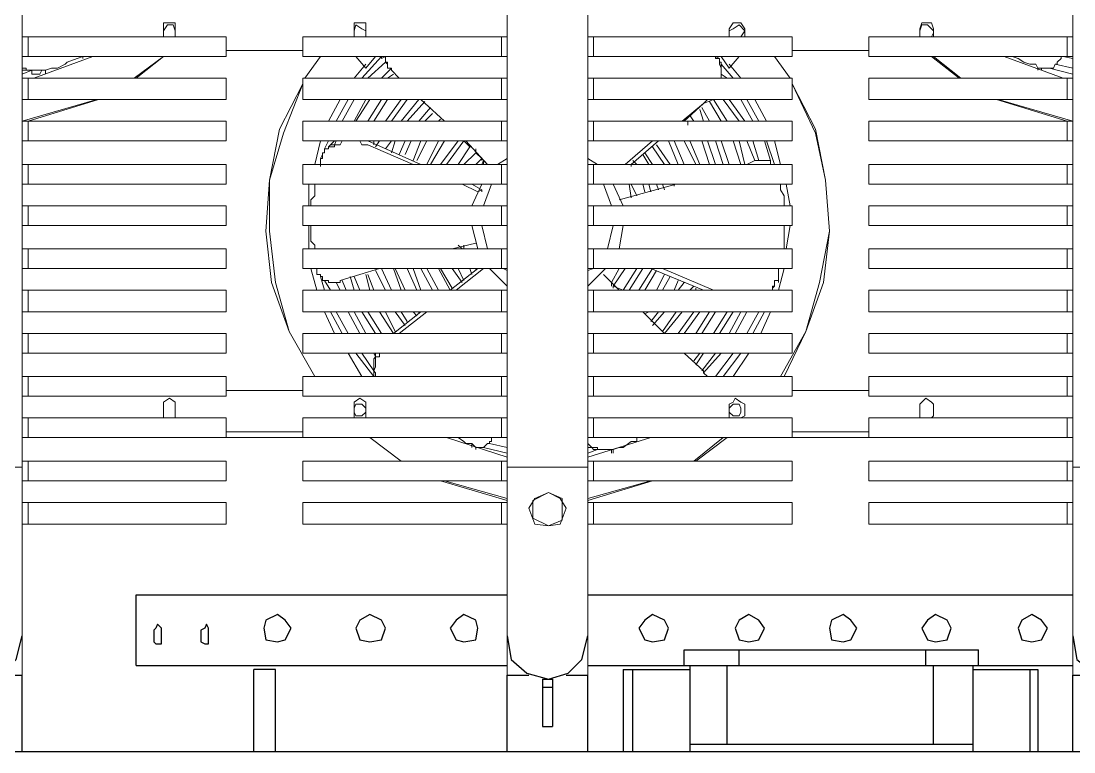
# Model space of a CAD drawing. Header units: millimetres. Extents: x 37084 to 180780, y -153145 to -16322.
# Drawn here: x 73826 to 74941, y -114707 to -113933 of the extents above; entities that cross this region are included whole.
import ezdxf

# ---------------------------------------------------------------- set-up
doc = ezdxf.new("R2010")
doc.units = ezdxf.units.MM
doc.header["$MEASUREMENT"] = 0
doc.linetypes.add('CONTINU', pattern=[0])
doc.layers.add('00', color=5, linetype='Continuous', lineweight=9)

# ---------------------------------------------------------------- blocks, each defined once
blk = doc.blocks.new('MBA')
at = {"color": 0, "linetype": 'ByBlock', "lineweight": 9}
for points in [[(1956787.3, 287181.7), (1956787.3, 288637.9), (1956787.3, 288644.1)], [(1956188.2, 288637.9), (1956188.2, 287181.7)], [(1956702, 288637.9), (1956702, 287181.7)], [(1957301.1, 288637.9), (1957301.1, 287181.7)], [(1956350.5, 287947.2), (1956350.5, 287953.5), (1956344.2, 287953.5), (1956338, 287953.5), (1956338, 287947.2)], [(1956350.5, 287938.9), (1956350.5, 287945.2), (1956348.4, 287951.4), (1956342.1, 287951.4), (1956338, 287945.2)], [(1956552.2, 287947.2), (1956552.2, 287953.5), (1956546, 287953.5), (1956539.8, 287953.5), (1956539.8, 287947.2)], [(1956552.2, 287945.2), (1956548.1, 287947.2), (1956541.8, 287951.4), (1956539.8, 287945.2), (1956539.8, 287938.9)], [(1956953.7, 287947.2), (1956949.5, 287953.5), (1956943.3, 287953.5), (1956941.2, 287953.5), (1956937.1, 287947.2)], [(1956949.5, 287938.9), (1956953.7, 287945.2), (1956947.5, 287951.4), (1956941.2, 287947.2), (1956937.1, 287945.2)], [(1957153.4, 287947.2), (1957151.3, 287953.5), (1957145.1, 287953.5), (1957140.9, 287953.5), (1957138.8, 287947.2)], [(1957153.4, 287945.2), (1957147.2, 287951.4), (1957140.9, 287951.4), (1957138.8, 287945.2), (1957138.8, 287938.9)], [(1956338, 287938.9), (1956338, 287947.2)], [(1956338, 287943.1), (1956338, 287938.9)], [(1956350.5, 287947.2), (1956350.5, 287938.9)], [(1956539.8, 287938.9), (1956539.8, 287947.2)], [(1956552.2, 287947.2), (1956552.2, 287938.9)], [(1956552.2, 287938.9), (1956552.2, 287943.1)], [(1956937.1, 287938.9), (1956937.1, 287947.2)], [(1956937.1, 287943.1), (1956937.1, 287938.9)], [(1956953.7, 287947.2), (1956953.7, 287938.9)], [(1957138.8, 287938.9), (1957138.8, 287947.2)], [(1957151.3, 287938.9), (1957153.4, 287943.1)], [(1957153.4, 287947.2), (1957153.4, 287938.9)], [(1956404.5, 287938.9), (1956188.2, 287938.9)], [(1956194.5, 287938.9), (1956194.5, 287918.1)], [(1956404.5, 287938.9), (1956404.5, 287918.1)], [(1956702, 287938.9), (1956485.7, 287938.9)], [(1956485.7, 287938.9), (1956485.7, 287918.1)], [(1956695.8, 287938.9), (1956695.8, 287918.1)], [(1957003.6, 287938.9), (1956787.3, 287938.9)], [(1956793.5, 287938.9), (1956793.5, 287918.1)], [(1957003.6, 287938.9), (1957003.6, 287918.1)], [(1957301.1, 287938.9), (1957084.8, 287938.9)], [(1957084.8, 287938.9), (1957084.8, 287918.1)], [(1957294.9, 287938.9), (1957294.9, 287918.1)], [(1956404.5, 287918.1), (1956188.2, 287918.1)], [(1956200.7, 287895.2), (1956263.1, 287918.1)], [(1956246.5, 287916), (1956252.7, 287918.1)], [(1956252.7, 287918.1), (1956252.7, 287916)], [(1956306.8, 287895.2), (1956338, 287918.1)], [(1956308.9, 287895.2), (1956338, 287918.1)], [(1956404.5, 287924.4), (1956485.7, 287924.4)], [(1956702, 287918.1), (1956485.7, 287918.1)], [(1956504.4, 287918.1), (1956487.8, 287895.2)], [(1956504.4, 287918.1), (1956487.8, 287895.2)], [(1956552.2, 287905.6), (1956541.8, 287918.1)], [(1956568.9, 287918.1), (1956548.1, 287895.2)], [(1956562.6, 287918.1), (1956552.2, 287905.6)], [(1956568.9, 287918.1), (1956566.8, 287918.1)], [(1956568.9, 287918.1), (1956568.9, 287916), (1956568.9, 287918.1), (1956568.9, 287916), (1956573, 287918.1)], [(1956579.3, 287903.6), (1956579.3, 287905.6), (1956575.1, 287905.6), (1956575.1, 287909.8), (1956575.1, 287911.9), (1956573, 287911.9), (1956573, 287916), (1956573, 287918.1)], [(1956573, 287918.1), (1956573, 287916), (1956573, 287911.9)], [(1956573, 287918.1), (1956573, 287916)], [(1957003.6, 287918.1), (1956787.3, 287918.1)], [(1956922.5, 287918.1), (1956926.7, 287916), (1956926.7, 287911.9), (1956928.7, 287911.9), (1956928.7, 287909.8), (1956928.7, 287905.6), (1956928.7, 287903.6), (1956928.7, 287899.4), (1956928.7, 287897.3), (1956928.7, 287895.2)], [(1956922.5, 287918.1), (1956922.5, 287916), (1956926.7, 287916), (1956926.7, 287911.9), (1956926.7, 287909.8), (1956928.7, 287905.6), (1956928.7, 287903.6), (1956928.7, 287899.4), (1956928.7, 287897.3), (1956928.7, 287895.2)], [(1956937.1, 287905.6), (1956928.7, 287918.1)], [(1956937.1, 287905.6), (1956947.5, 287918.1)], [(1957001.6, 287895.2), (1956984.9, 287918.1)], [(1957001.6, 287895.2), (1956984.9, 287918.1)], [(1957003.6, 287924.4), (1957084.8, 287924.4)], [(1957301.1, 287918.1), (1957084.8, 287918.1)], [(1957151.3, 287918.1), (1957180.4, 287895.2)], [(1957153.4, 287918.1), (1957182.5, 287895.2)], [(1957228.3, 287918.1), (1957290.7, 287895.2)], [(1957236.6, 287918.1), (1957242.9, 287916)], [(1957236.6, 287918.1), (1957242.9, 287916)], [(1957288.6, 287918.1), (1957288.6, 287916), (1957284.5, 287911.9), (1957284.5, 287909.8), (1957282.4, 287909.8), (1957280.3, 287905.6), (1957276.1, 287905.6), (1957274.1, 287905.6), (1957269.9, 287905.6), (1957267.8, 287905.6)], [(1957290.7, 287918.1), (1957301.1, 287916)], [(1956236.1, 287911.9), (1956234, 287909.8), (1956225.7, 287905.6)], [(1956236.1, 287911.9), (1956246.5, 287916)], [(1956552.2, 287909.8), (1956539.8, 287895.2)], [(1956573, 287911.9), (1956554.3, 287895.2)], [(1956575.1, 287909.8), (1956573, 287911.9)], [(1956941.2, 287895.2), (1956928.7, 287909.8)], [(1956949.5, 287895.2), (1956937.1, 287909.8)], [(1957242.9, 287916), (1957249.1, 287911.9)], [(1957242.9, 287916), (1957249.1, 287911.9)], [(1957261.6, 287909.8), (1957255.3, 287909.8), (1957249.1, 287911.9), (1957255.3, 287909.8)], [(1957255.3, 287909.8), (1957261.6, 287909.8), (1957263.7, 287905.6)], [(1957261.6, 287909.8), (1957263.7, 287905.6)], [(1957282.4, 287909.8), (1957301.1, 287905.6)], [(1956209, 287903.6), (1956206.9, 287903.6), (1956204.9, 287903.6), (1956200.7, 287903.6), (1956198.6, 287903.6), (1956194.5, 287903.6), (1956192.4, 287903.6), (1956192.4, 287905.6), (1956188.2, 287905.6)], [(1956188.2, 287899.4), (1956198.6, 287903.6)], [(1956209, 287903.6), (1956206.9, 287899.4), (1956204.9, 287899.4), (1956200.7, 287899.4), (1956198.6, 287899.4), (1956198.6, 287903.6), (1956194.5, 287903.6), (1956192.4, 287903.6), (1956188.2, 287903.6)], [(1956404.5, 287895.2), (1956188.2, 287895.2)], [(1956194.5, 287895.2), (1956194.5, 287872.4)], [(1956209, 287903.6), (1956213.2, 287903.6)], [(1956209, 287903.6), (1956213.2, 287903.6)], [(1956213.2, 287903.6), (1956219.4, 287905.6)], [(1956213.2, 287903.6), (1956213.2, 287899.4)], [(1956213.2, 287903.6), (1956213.2, 287899.4)], [(1956219.4, 287905.6), (1956225.7, 287905.6)], [(1956404.5, 287895.2), (1956404.5, 287872.4)], [(1956702, 287895.2), (1956485.7, 287895.2)], [(1956485.7, 287895.2), (1956485.7, 287872.4)], [(1956579.3, 287905.6), (1956568.9, 287895.2)], [(1956581.4, 287899.4), (1956575.1, 287895.2)], [(1956579.3, 287903.6), (1956587.6, 287895.2)], [(1956695.8, 287895.2), (1956695.8, 287872.4)], [(1957003.6, 287895.2), (1956787.3, 287895.2)], [(1956793.5, 287895.2), (1956793.5, 287872.4)], [(1956935, 287895.2), (1956928.7, 287899.4)], [(1957003.6, 287895.2), (1957003.6, 287872.4)], [(1957301.1, 287895.2), (1957084.8, 287895.2)], [(1957084.8, 287895.2), (1957084.8, 287872.4)], [(1957263.7, 287905.6), (1957263.7, 287903.6)], [(1957263.7, 287905.6), (1957263.7, 287903.6)], [(1957263.7, 287905.6), (1957263.7, 287903.6)], [(1957263.7, 287905.6), (1957267.8, 287905.6)], [(1957267.8, 287905.6), (1957267.8, 287903.6)], [(1957276.1, 287905.6), (1957301.1, 287899.4)], [(1957294.9, 287895.2), (1957294.9, 287872.4)], [(1956485.7, 287889), (1956460.7, 287841.2), (1956450.3, 287787.1), (1956446.2, 287733), (1956452.4, 287678.9), (1956471.1, 287626.9), (1956498.2, 287579.1)], [(1956485.7, 287889), (1956464.9, 287837), (1956450.3, 287787.1), (1956450.3, 287733), (1956456.6, 287678.9), (1956471.1, 287626.9), (1956498.2, 287579.1)], [(1956991.2, 287579.1), (1957018.2, 287626.9), (1957032.8, 287678.9), (1957043.2, 287733), (1957039, 287787.1), (1957028.6, 287837), (1957003.6, 287889)], [(1956995.3, 287579.1), (1957018.2, 287626.9), (1957036.9, 287678.9), (1957043.2, 287733), (1957039, 287787.1), (1957028.6, 287841.2), (1957003.6, 287889)], [(1956404.5, 287872.4), (1956188.2, 287872.4)], [(1956188.2, 287849.5), (1956267.3, 287872.4)], [(1956194.5, 287849.5), (1956269.3, 287872.4)], [(1956702, 287872.4), (1956485.7, 287872.4)], [(1956525.2, 287872.4), (1956512.7, 287849.5)], [(1956533.5, 287872.4), (1956521, 287849.5)], [(1956539.8, 287872.4), (1956527.3, 287849.5)], [(1956552.2, 287872.4), (1956539.8, 287849.5)], [(1956556.4, 287872.4), (1956541.8, 287849.5)], [(1956568.9, 287872.4), (1956554.3, 287849.5)], [(1956575.1, 287872.4), (1956560.6, 287849.5)], [(1956589.7, 287872.4), (1956573, 287849.5)], [(1956595.9, 287872.4), (1956579.3, 287849.5)], [(1956608.4, 287872.4), (1956589.7, 287849.5)], [(1956614.6, 287870.3), (1956595.9, 287849.5)], [(1956620.9, 287864), (1956608.4, 287849.5)], [(1956610.5, 287872.4), (1956635.4, 287849.5)], [(1957003.6, 287872.4), (1956787.3, 287872.4)], [(1956910, 287868.2), (1956887.1, 287849.5)], [(1956910, 287868.2), (1956889.2, 287849.5)], [(1956910, 287849.5), (1956905.9, 287862)], [(1956916.3, 287849.5), (1956907.9, 287864)], [(1956914.2, 287872.4), (1956910, 287868.2), (1956920.4, 287872.4)], [(1956928.7, 287849.5), (1956916.3, 287870.3)], [(1956935, 287849.5), (1956920.4, 287872.4)], [(1956947.5, 287849.5), (1956930.8, 287872.4)], [(1956953.7, 287849.5), (1956937.1, 287872.4)], [(1956962, 287849.5), (1956949.5, 287872.4)], [(1956968.3, 287849.5), (1956955.8, 287872.4)], [(1956976.6, 287849.5), (1956964.1, 287872.4)], [(1957301.1, 287872.4), (1957084.8, 287872.4)], [(1957220, 287872.4), (1957294.9, 287849.5)], [(1957222, 287872.4), (1957301.1, 287849.5)], [(1956623, 287857.8), (1956614.6, 287849.5)], [(1956631.3, 287851.6), (1956629.2, 287849.5)], [(1956899.6, 287849.5), (1956895.5, 287855.7)], [(1956404.5, 287849.5), (1956188.2, 287849.5)], [(1956194.5, 287849.5), (1956194.5, 287828.7)], [(1956404.5, 287849.5), (1956404.5, 287828.7)], [(1956702, 287849.5), (1956485.7, 287849.5)], [(1956485.7, 287849.5), (1956485.7, 287828.7)], [(1956695.8, 287849.5), (1956695.8, 287828.7)], [(1957003.6, 287849.5), (1956787.3, 287849.5)], [(1956793.5, 287849.5), (1956793.5, 287828.7)], [(1956893.4, 287849.5), (1956893.4, 287845.3)], [(1957003.6, 287849.5), (1957003.6, 287828.7)], [(1957301.1, 287849.5), (1957084.8, 287849.5)], [(1957084.8, 287849.5), (1957084.8, 287828.7)], [(1957294.9, 287849.5), (1957294.9, 287828.7)], [(1956404.5, 287828.7), (1956188.2, 287828.7)], [(1956702, 287828.7), (1956485.7, 287828.7)], [(1956504.4, 287828.7), (1956498.2, 287803.7)], [(1956504.4, 287807.9), (1956504.4, 287810), (1956506.5, 287814.1), (1956506.5, 287816.2), (1956508.6, 287816.2), (1956508.6, 287820.4), (1956512.7, 287820.4), (1956512.7, 287822.4), (1956514.8, 287824.5), (1956519, 287824.5), (1956521, 287828.7)], [(1956504.4, 287807.9), (1956504.4, 287810), (1956506.5, 287810), (1956506.5, 287814.1), (1956506.5, 287816.2), (1956508.6, 287816.2), (1956508.6, 287820.4), (1956512.7, 287820.4), (1956512.7, 287822.4), (1956514.8, 287822.4), (1956519, 287822.4), (1956519, 287824.5), (1956521, 287824.5), (1956525.2, 287824.5), (1956527.3, 287828.7)], [(1956512.7, 287828.7), (1956508.6, 287820.4)], [(1956519, 287828.7), (1956514.8, 287824.5)], [(1956541.8, 287828.7), (1956546, 287828.7), (1956548.1, 287824.5), (1956552.2, 287824.5), (1956554.3, 287824.5)], [(1956554.3, 287828.7), (1956610.5, 287803.7)], [(1956560.6, 287828.7), (1956560.6, 287824.5)], [(1956566.8, 287828.7), (1956562.6, 287822.4)], [(1956579.3, 287828.7), (1956573, 287820.4)], [(1956583.4, 287828.7), (1956579.3, 287816.2)], [(1956593.8, 287828.7), (1956587.6, 287814.1)], [(1956600.1, 287828.7), (1956593.8, 287814.1)], [(1956610.5, 287828.7), (1956602.2, 287807.9)], [(1956616.7, 287828.7), (1956606.3, 287807.9)], [(1956629.2, 287828.7), (1956616.7, 287803.7)], [(1956635.4, 287828.7), (1956620.9, 287803.7)], [(1956650, 287828.7), (1956631.3, 287803.7)], [(1956656.2, 287828.7), (1956637.5, 287803.7)], [(1956662.5, 287822.4), (1956656.2, 287828.7)], [(1956658.3, 287828.7), (1956681.2, 287803.7)], [(1957003.6, 287828.7), (1956787.3, 287828.7)], [(1956855.9, 287828.7), (1956826.8, 287803.7)], [(1956862.2, 287828.7), (1956833.1, 287803.7)], [(1956883, 287803.7), (1956872.6, 287828.7)], [(1956889.2, 287803.7), (1956878.8, 287828.7)], [(1956901.7, 287803.7), (1956889.2, 287828.7)], [(1956905.9, 287803.7), (1956895.5, 287828.7)], [(1956916.3, 287803.7), (1956907.9, 287828.7)], [(1956922.5, 287803.7), (1956914.2, 287828.7)], [(1956930.8, 287803.7), (1956922.5, 287828.7)], [(1956937.1, 287803.7), (1956928.7, 287828.7)], [(1956949.5, 287803.7), (1956941.2, 287828.7)], [(1956953.7, 287803.7), (1956947.5, 287828.7)], [(1956964.1, 287807.9), (1956955.8, 287828.7)], [(1956968.3, 287807.9), (1956962, 287828.7)], [(1956980.8, 287807.9), (1956974.5, 287828.7)], [(1956984.9, 287803.7), (1956976.6, 287828.7)], [(1956991.2, 287803.7), (1956984.9, 287828.7)], [(1957301.1, 287828.7), (1957084.8, 287828.7)], [(1956554.3, 287824.5), (1956602.2, 287803.7)], [(1956662.5, 287822.4), (1956650, 287803.7)], [(1956662.5, 287822.4), (1956664.6, 287822.4)], [(1956668.7, 287820.4), (1956668.7, 287816.2), (1956668.7, 287820.4)], [(1956868.4, 287803.7), (1956855.9, 287822.4)], [(1956874.7, 287803.7), (1956860.1, 287824.5)], [(1956504.4, 287807.9), (1956504.4, 287803.7)], [(1956504.4, 287807.9), (1956504.4, 287803.7)], [(1956668.7, 287816.2), (1956656.2, 287803.7)], [(1956675, 287810), (1956668.7, 287816.2)], [(1956675, 287810), (1956668.7, 287803.7)], [(1956675, 287810), (1956675, 287807.9)], [(1956677, 287807.9), (1956675, 287803.7)], [(1956681.2, 287803.7), (1956677, 287807.9)], [(1956677, 287807.9), (1956677, 287803.7)], [(1956702, 287810), (1956691.6, 287803.7)], [(1956797.7, 287803.7), (1956787.3, 287810)], [(1956839.3, 287803.7), (1956835.1, 287807.9)], [(1956851.8, 287803.7), (1956845.5, 287814.1)], [(1956855.9, 287803.7), (1956847.6, 287816.2)], [(1956964.1, 287807.9), (1956955.8, 287803.7)], [(1956964.1, 287807.9), (1956968.3, 287807.9), (1956970.4, 287807.9), (1956974.5, 287807.9), (1956976.6, 287807.9), (1956980.8, 287807.9), (1956980.8, 287803.7), (1956982.8, 287803.7)], [(1956404.5, 287803.7), (1956188.2, 287803.7)], [(1956194.5, 287803.7), (1956194.5, 287782.9)], [(1956404.5, 287803.7), (1956404.5, 287782.9)], [(1956702, 287803.7), (1956485.7, 287803.7)], [(1956485.7, 287803.7), (1956485.7, 287782.9)], [(1956504.4, 287803.7), (1956504.4, 287801.6)], [(1956695.8, 287803.7), (1956695.8, 287782.9)], [(1957003.6, 287803.7), (1956787.3, 287803.7)], [(1956793.5, 287803.7), (1956793.5, 287782.9)], [(1956833.1, 287803.7), (1956833.1, 287801.6)], [(1957003.6, 287803.7), (1957003.6, 287782.9)], [(1957301.1, 287803.7), (1957084.8, 287803.7)], [(1957084.8, 287803.7), (1957084.8, 287782.9)], [(1957294.9, 287803.7), (1957294.9, 287782.9)], [(1956404.5, 287782.9), (1956188.2, 287782.9)], [(1956702, 287782.9), (1956485.7, 287782.9)], [(1956491.9, 287782.9), (1956491.9, 287760)], [(1956498.2, 287782.9), (1956498.2, 287780.8), (1956498.2, 287770.4)], [(1956654.2, 287782.9), (1956670.8, 287774.6)], [(1956664.6, 287782.9), (1956675, 287776.7)], [(1956675, 287782.9), (1956664.6, 287760)], [(1956670.8, 287774.6), (1956675, 287776.7)], [(1956675, 287776.7), (1956675, 287774.6)], [(1956685.4, 287782.9), (1956677, 287760)], [(1957003.6, 287782.9), (1956787.3, 287782.9)], [(1956812.3, 287760), (1956803.9, 287782.9)], [(1956824.7, 287760), (1956814.3, 287782.9)], [(1956880.9, 287782.9), (1956820.6, 287766.3)], [(1956833.1, 287768.4), (1956831, 287782.9)], [(1956839.3, 287770.4), (1956833.1, 287782.9)], [(1956847.6, 287774.6), (1956845.5, 287782.9)], [(1956853.9, 287774.6), (1956851.8, 287782.9)], [(1956862.2, 287776.7), (1956860.1, 287782.9)], [(1956868.4, 287776.7), (1956866.3, 287782.9)], [(1956878.8, 287780.8), (1956878.8, 287782.9)], [(1956991.2, 287776.7), (1956991.2, 287782.9), (1956991.2, 287776.7)], [(1956995.3, 287770.4), (1956991.2, 287776.7)], [(1956995.3, 287770.4), (1956991.2, 287776.7)], [(1957001.6, 287760), (1956997.4, 287782.9)], [(1957301.1, 287782.9), (1957084.8, 287782.9)], [(1956498.2, 287770.4), (1956494, 287766.3)], [(1956494, 287766.3), (1956494, 287760), (1956494, 287766.3)], [(1956995.3, 287770.4), (1956995.3, 287766.3), (1956995.3, 287760)], [(1956995.3, 287766.3), (1956995.3, 287770.4)], [(1956995.3, 287760), (1956995.3, 287766.3)], [(1956404.5, 287760), (1956188.2, 287760)], [(1956194.5, 287760), (1956194.5, 287739.2)], [(1956404.5, 287760), (1956404.5, 287739.2)], [(1956702, 287760), (1956485.7, 287760)], [(1956485.7, 287760), (1956485.7, 287739.2)], [(1956695.8, 287760), (1956695.8, 287739.2)], [(1957003.6, 287760), (1956787.3, 287760)], [(1956793.5, 287760), (1956793.5, 287739.2)], [(1957003.6, 287760), (1957003.6, 287739.2)], [(1957301.1, 287760), (1957084.8, 287760)], [(1957084.8, 287760), (1957084.8, 287739.2)], [(1957294.9, 287760), (1957294.9, 287739.2)], [(1956404.5, 287739.2), (1956188.2, 287739.2)], [(1956702, 287739.2), (1956485.7, 287739.2)], [(1956491.9, 287739.2), (1956491.9, 287714.3)], [(1956494, 287739.2), (1956494, 287735.1)], [(1956494, 287739.2), (1956494, 287735.1)], [(1956664.6, 287739.2), (1956670.8, 287714.3)], [(1956675, 287739.2), (1956681.2, 287714.3)], [(1957003.6, 287739.2), (1956787.3, 287739.2)], [(1956808.1, 287714.3), (1956814.3, 287739.2)], [(1956820.6, 287714.3), (1956824.7, 287739.2)], [(1956995.3, 287733), (1956995.3, 287739.2), (1956995.3, 287733)], [(1956997.4, 287714.3), (1957001.6, 287739.2)], [(1957301.1, 287739.2), (1957084.8, 287739.2)], [(1956494, 287735.1), (1956494, 287726.8)], [(1956494, 287722.6), (1956494, 287726.8), (1956494, 287735.1)], [(1956995.3, 287728.8), (1956995.3, 287733)], [(1956995.3, 287728.8), (1956995.3, 287733)], [(1956995.3, 287733), (1956995.3, 287728.8)], [(1956995.3, 287722.6), (1956995.3, 287728.8), (1956995.3, 287722.6)], [(1956498.2, 287714.3), (1956498.2, 287718.4), (1956494, 287722.6), (1956494, 287726.8)], [(1956498.2, 287714.3), (1956498.2, 287718.4), (1956494, 287722.6)], [(1956643.8, 287714.3), (1956668.7, 287720.5)], [(1956650, 287718.4), (1956654.2, 287714.3)], [(1956656.2, 287718.4), (1956656.2, 287714.3)], [(1956995.3, 287718.4), (1956995.3, 287722.6)], [(1956995.3, 287714.3), (1956995.3, 287718.4)], [(1956404.5, 287714.3), (1956188.2, 287714.3)], [(1956194.5, 287714.3), (1956194.5, 287693.5)], [(1956404.5, 287714.3), (1956404.5, 287693.5)], [(1956702, 287714.3), (1956485.7, 287714.3)], [(1956485.7, 287714.3), (1956485.7, 287693.5)], [(1956695.8, 287714.3), (1956695.8, 287693.5)], [(1957003.6, 287714.3), (1956787.3, 287714.3)], [(1956793.5, 287714.3), (1956793.5, 287693.5)], [(1957003.6, 287714.3), (1957003.6, 287693.5)], [(1957301.1, 287714.3), (1957084.8, 287714.3)], [(1957084.8, 287714.3), (1957084.8, 287693.5)], [(1957294.9, 287714.3), (1957294.9, 287693.5)], [(1956404.5, 287693.5), (1956188.2, 287693.5)], [(1956702, 287693.5), (1956485.7, 287693.5)], [(1956494, 287693.5), (1956500.2, 287670.6)], [(1956500.2, 287691.4), (1956500.2, 287693.5)], [(1956500.2, 287691.4), (1956500.2, 287693.5)], [(1956525.2, 287681), (1956525.2, 287678.9), (1956521, 287678.9), (1956519, 287678.9), (1956514.8, 287678.9), (1956512.7, 287678.9), (1956512.7, 287681), (1956508.6, 287681), (1956506.5, 287681), (1956506.5, 287685.1), (1956504.4, 287685.1), (1956504.4, 287687.2), (1956500.2, 287687.2), (1956500.2, 287691.4)], [(1956504.4, 287685.1), (1956508.6, 287670.6)], [(1956525.2, 287681), (1956566.8, 287693.5)], [(1956535.6, 287685.1), (1956539.8, 287670.6)], [(1956539.8, 287685.1), (1956546, 287670.6)], [(1956552.2, 287687.2), (1956556.4, 287670.6)], [(1956554.3, 287687.2), (1956560.6, 287670.6)], [(1956562.6, 287691.4), (1956573, 287670.6)], [(1956568.9, 287693.5), (1956579.3, 287670.6)], [(1956581.4, 287693.5), (1956589.7, 287670.6)], [(1956583.4, 287693.5), (1956593.8, 287670.6)], [(1956595.9, 287693.5), (1956606.3, 287670.6)], [(1956602.2, 287693.5), (1956610.5, 287670.6)], [(1956610.5, 287693.5), (1956623, 287670.6)], [(1956616.7, 287693.5), (1956629.2, 287670.6)], [(1956629.2, 287693.5), (1956641.7, 287670.6)], [(1956631.3, 287693.5), (1956643.8, 287672.7)], [(1956641.7, 287670.6), (1956670.8, 287693.5)], [(1956643.8, 287693.5), (1956654.2, 287678.9)], [(1956647.9, 287670.6), (1956677, 287693.5)], [(1956650, 287693.5), (1956656.2, 287681)], [(1956662.5, 287693.5), (1956664.6, 287687.2)], [(1956668.7, 287693.5), (1956668.7, 287691.4)], [(1956683.3, 287693.5), (1956702, 287674.7)], [(1956697.8, 287693.5), (1956702, 287691.4)], [(1957003.6, 287693.5), (1956787.3, 287693.5)], [(1956787.3, 287674.7), (1956806, 287693.5)], [(1956787.3, 287691.4), (1956793.5, 287693.5)], [(1956820.6, 287670.6), (1956803.9, 287687.2)], [(1956812.3, 287678.9), (1956803.9, 287687.2)], [(1956812.3, 287678.9), (1956820.6, 287693.5)], [(1956814.3, 287674.7), (1956826.8, 287693.5)], [(1956824.7, 287670.6), (1956839.3, 287693.5)], [(1956831, 287670.6), (1956845.5, 287693.5)], [(1956841.4, 287670.6), (1956855.9, 287693.5)], [(1956847.6, 287670.6), (1956860.1, 287691.4)], [(1956910, 287670.6), (1956853.9, 287693.5)], [(1956860.1, 287670.6), (1956868.4, 287687.2)], [(1956920.4, 287670.6), (1956866.3, 287693.5)], [(1956866.3, 287670.6), (1956874.7, 287685.1)], [(1956989.1, 287687.2), (1956989.1, 287693.5)], [(1956989.1, 287670.6), (1956995.3, 287693.5)], [(1956989.1, 287681), (1956989.1, 287687.2)], [(1957301.1, 287693.5), (1957084.8, 287693.5)], [(1956508.6, 287681), (1956514.8, 287670.6)], [(1956521, 287678.9), (1956525.2, 287670.6)], [(1956527.3, 287681), (1956531.4, 287670.6)], [(1956812.3, 287678.9), (1956812.3, 287674.7)], [(1956814.3, 287674.7), (1956814.3, 287672.7)], [(1956824.7, 287670.6), (1956814.3, 287674.7)], [(1956878.8, 287670.6), (1956883, 287681)], [(1956883, 287670.6), (1956889.2, 287678.9)], [(1956895.5, 287670.6), (1956899.6, 287674.7)], [(1956901.7, 287670.6), (1956901.7, 287672.7)], [(1956984.9, 287681), (1956984.9, 287678.9), (1956984.9, 287674.7), (1956982.8, 287674.7), (1956982.8, 287672.7), (1956982.8, 287670.6), (1956980.8, 287670.6)], [(1956984.9, 287681), (1956984.9, 287678.9), (1956984.9, 287674.7), (1956982.8, 287672.7), (1956982.8, 287670.6)], [(1956984.9, 287681), (1956989.1, 287681)], [(1956984.9, 287681), (1956989.1, 287681)], [(1956989.1, 287681), (1956989.1, 287678.9)], [(1956989.1, 287681), (1956989.1, 287678.9)], [(1956404.5, 287670.6), (1956188.2, 287670.6)], [(1956194.5, 287670.6), (1956194.5, 287647.7)], [(1956404.5, 287670.6), (1956404.5, 287647.7)], [(1956702, 287670.6), (1956485.7, 287670.6)], [(1956485.7, 287670.6), (1956485.7, 287647.7)], [(1956695.8, 287670.6), (1956695.8, 287647.7)], [(1957003.6, 287670.6), (1956787.3, 287670.6)], [(1956793.5, 287670.6), (1956793.5, 287647.7)], [(1957003.6, 287670.6), (1957003.6, 287647.7)], [(1957301.1, 287670.6), (1957084.8, 287670.6)], [(1957084.8, 287670.6), (1957084.8, 287647.7)], [(1957294.9, 287670.6), (1957294.9, 287647.7)], [(1956404.5, 287647.7), (1956188.2, 287647.7)], [(1956702, 287647.7), (1956485.7, 287647.7)], [(1956508.6, 287647.7), (1956519, 287624.8)], [(1956514.8, 287647.7), (1956527.3, 287624.8)], [(1956521, 287647.7), (1956533.5, 287624.8)], [(1956533.5, 287647.7), (1956546, 287624.8)], [(1956539.8, 287647.7), (1956552.2, 287624.8)], [(1956548.1, 287647.7), (1956562.6, 287624.8)], [(1956554.3, 287647.7), (1956568.9, 287624.8)], [(1956566.8, 287647.7), (1956581.4, 287624.8)], [(1956573, 287647.7), (1956583.4, 287626.9)], [(1956581.4, 287624.8), (1956610.5, 287647.7)], [(1956583.4, 287647.7), (1956593.8, 287633.1)], [(1956587.6, 287624.8), (1956616.7, 287647.7)], [(1956589.7, 287647.7), (1956595.9, 287637.3)], [(1956602.2, 287647.7), (1956606.3, 287643.5)], [(1956608.4, 287647.7), (1956608.4, 287645.6)], [(1957003.6, 287647.7), (1956787.3, 287647.7)], [(1956868.4, 287624.8), (1956845.5, 287647.7)], [(1956847.6, 287645.6), (1956851.8, 287647.7)], [(1956853.9, 287637.3), (1956862.2, 287647.7)], [(1956855.9, 287633.1), (1956868.4, 287647.7)], [(1956866.3, 287626.9), (1956880.9, 287647.7)], [(1956868.4, 287624.8), (1956887.1, 287647.7)], [(1956883, 287624.8), (1956899.6, 287647.7)], [(1956889.2, 287624.8), (1956905.9, 287647.7)], [(1956901.7, 287624.8), (1956916.3, 287647.7)], [(1956907.9, 287624.8), (1956922.5, 287647.7)], [(1956920.4, 287624.8), (1956935, 287647.7)], [(1956926.7, 287624.8), (1956941.2, 287647.7)], [(1956937.1, 287624.8), (1956949.5, 287647.7)], [(1956943.3, 287624.8), (1956955.8, 287647.7)], [(1956955.8, 287624.8), (1956968.3, 287647.7)], [(1956962, 287624.8), (1956974.5, 287647.7)], [(1956970.4, 287624.8), (1956980.8, 287647.7)], [(1957301.1, 287647.7), (1957084.8, 287647.7)], [(1956404.5, 287624.8), (1956188.2, 287624.8)], [(1956194.5, 287624.8), (1956194.5, 287604)], [(1956404.5, 287624.8), (1956404.5, 287604)], [(1956702, 287624.8), (1956485.7, 287624.8)], [(1956485.7, 287624.8), (1956485.7, 287604)], [(1956695.8, 287624.8), (1956695.8, 287604)], [(1957003.6, 287624.8), (1956787.3, 287624.8)], [(1956793.5, 287624.8), (1956793.5, 287604)], [(1957003.6, 287624.8), (1957003.6, 287604)], [(1957301.1, 287624.8), (1957084.8, 287624.8)], [(1957084.8, 287624.8), (1957084.8, 287604)], [(1957294.9, 287624.8), (1957294.9, 287604)], [(1956404.5, 287604), (1956188.2, 287604)], [(1956702, 287604), (1956485.7, 287604)], [(1956533.5, 287604), (1956548.1, 287579.1)], [(1956541.8, 287604), (1956560.6, 287579.1)], [(1956548.1, 287604), (1956560.6, 287585.3)], [(1956560.6, 287604), (1956562.6, 287599.9)], [(1956560.6, 287579.1), (1956560.6, 287583.2), (1956560.6, 287585.3), (1956560.6, 287589.5), (1956560.6, 287591.5), (1956560.6, 287595.7), (1956560.6, 287597.8), (1956562.6, 287599.9), (1956562.6, 287604)], [(1956562.6, 287579.1), (1956562.6, 287583.2), (1956560.6, 287585.3), (1956562.6, 287589.5), (1956562.6, 287591.5), (1956562.6, 287595.7), (1956562.6, 287597.8), (1956562.6, 287599.9), (1956566.8, 287599.9), (1956566.8, 287604)], [(1957003.6, 287604), (1956787.3, 287604)], [(1956910, 287585.3), (1956889.2, 287604)], [(1956899.6, 287595.7), (1956905.9, 287604)], [(1956901.7, 287591.5), (1956910, 287604)], [(1956907.9, 287585.3), (1956922.5, 287604)], [(1956910, 287583.2), (1956928.7, 287604)], [(1956922.5, 287579.1), (1956941.2, 287604)], [(1956930.8, 287579.1), (1956949.5, 287604)], [(1956941.2, 287579.1), (1956957.9, 287604)], [(1957301.1, 287604), (1957084.8, 287604)], [(1956910, 287585.3), (1956910, 287583.2), (1956914.2, 287579.1)], [(1956404.5, 287579.1), (1956188.2, 287579.1)], [(1956194.5, 287579.1), (1956194.5, 287558.3)], [(1956404.5, 287579.1), (1956404.5, 287558.3)], [(1956702, 287579.1), (1956485.7, 287579.1)], [(1956485.7, 287579.1), (1956485.7, 287558.3)], [(1956695.8, 287579.1), (1956695.8, 287558.3)], [(1957003.6, 287579.1), (1956787.3, 287579.1)], [(1956793.5, 287579.1), (1956793.5, 287558.3)], [(1957003.6, 287579.1), (1957003.6, 287558.3)], [(1957301.1, 287579.1), (1957084.8, 287579.1)], [(1957084.8, 287579.1), (1957084.8, 287558.3)], [(1957294.9, 287579.1), (1957294.9, 287558.3)], [(1956485.7, 287564.5), (1956404.5, 287564.5)], [(1957084.8, 287564.5), (1957003.6, 287564.5)], [(1956404.5, 287558.3), (1956188.2, 287558.3)], [(1956350.5, 287549.9), (1956350.5, 287552), (1956344.2, 287556.2), (1956338, 287552), (1956338, 287549.9)], [(1956338, 287537.5), (1956338, 287549.9)], [(1956350.5, 287549.9), (1956350.5, 287537.5)], [(1956702, 287558.3), (1956485.7, 287558.3)], [(1956552.2, 287549.9), (1956552.2, 287552), (1956546, 287556.2), (1956539.8, 287552), (1956539.8, 287549.9)], [(1956539.8, 287537.5), (1956539.8, 287549.9)], [(1956552.2, 287545.8), (1956548.1, 287549.9), (1956541.8, 287549.9), (1956539.8, 287545.8), (1956539.8, 287541.6), (1956541.8, 287537.5), (1956548.1, 287537.5), (1956552.2, 287541.6)], [(1956552.2, 287549.9), (1956552.2, 287537.5)], [(1957003.6, 287558.3), (1956787.3, 287558.3)], [(1956953.7, 287549.9), (1956949.5, 287552), (1956943.3, 287556.2), (1956941.2, 287552), (1956937.1, 287549.9)], [(1956937.1, 287537.5), (1956937.1, 287549.9)], [(1956937.1, 287541.6), (1956941.2, 287537.5), (1956947.5, 287537.5), (1956949.5, 287541.6), (1956949.5, 287545.8), (1956947.5, 287549.9), (1956941.2, 287549.9), (1956937.1, 287545.8)], [(1956953.7, 287549.9), (1956953.7, 287537.5)], [(1957301.1, 287558.3), (1957084.8, 287558.3)], [(1957153.4, 287549.9), (1957151.3, 287552), (1957145.1, 287556.2), (1957140.9, 287552), (1957138.8, 287549.9)], [(1957138.8, 287537.5), (1957138.8, 287549.9)], [(1957153.4, 287549.9), (1957153.4, 287537.5)], [(1956404.5, 287535.4), (1956188.2, 287535.4)], [(1956194.5, 287535.4), (1956194.5, 287514.6)], [(1956338, 287537.5), (1956338, 287535.4)], [(1956350.5, 287535.4), (1956350.5, 287537.5)], [(1956404.5, 287535.4), (1956404.5, 287514.6)], [(1956702, 287535.4), (1956485.7, 287535.4)], [(1956485.7, 287535.4), (1956485.7, 287514.6)], [(1956539.8, 287537.5), (1956539.8, 287535.4)], [(1956552.2, 287535.4), (1956552.2, 287537.5)], [(1956695.8, 287535.4), (1956695.8, 287514.6)], [(1957003.6, 287535.4), (1956787.3, 287535.4)], [(1956793.5, 287535.4), (1956793.5, 287514.6)], [(1956937.1, 287537.5), (1956937.1, 287535.4)], [(1956949.5, 287535.4), (1956953.7, 287537.5)], [(1957003.6, 287535.4), (1957003.6, 287514.6)], [(1957301.1, 287535.4), (1957084.8, 287535.4)], [(1957084.8, 287535.4), (1957084.8, 287514.6)], [(1957138.8, 287537.5), (1957138.8, 287535.4)], [(1957151.3, 287535.4), (1957153.4, 287537.5)], [(1957294.9, 287535.4), (1957294.9, 287514.6)], [(1956485.7, 287520.8), (1956404.5, 287520.8)], [(1957084.8, 287520.8), (1957003.6, 287520.8)], [(1956404.5, 287514.6), (1956188.2, 287514.6)], [(1956404.5, 287514.6), (1956485.7, 287514.6)], [(1956702, 287514.6), (1956485.7, 287514.6)], [(1956556.4, 287514.6), (1956589.7, 287489.6)], [(1956556.4, 287514.6), (1956589.7, 287489.6)], [(1956637.5, 287514.6), (1956702, 287493.8)], [(1956658.3, 287508.3), (1956656.2, 287510.4), (1956650, 287514.6), (1956656.2, 287510.4)], [(1956656.2, 287510.4), (1956658.3, 287508.3), (1956664.6, 287508.3)], [(1956668.7, 287504.2), (1956664.6, 287508.3), (1956658.3, 287508.3)], [(1956664.6, 287508.3), (1956664.6, 287504.2)], [(1956664.6, 287508.3), (1956664.6, 287504.2)], [(1956664.6, 287508.3), (1956664.6, 287504.2)], [(1956685.4, 287514.6), (1956685.4, 287510.4), (1956683.3, 287510.4), (1956683.3, 287508.3), (1956681.2, 287508.3), (1956677, 287504.2), (1956675, 287504.2), (1956670.8, 287504.2), (1956668.7, 287504.2)], [(1956683.3, 287508.3), (1956702, 287504.2)], [(1957003.6, 287514.6), (1956787.3, 287514.6)], [(1956787.3, 287493.8), (1956853.9, 287514.6)], [(1956812.3, 287502.1), (1956808.1, 287502.1), (1956806, 287502.1), (1956803.9, 287502.1), (1956799.8, 287502.1), (1956797.7, 287502.1), (1956797.7, 287504.2), (1956793.5, 287504.2), (1956791.5, 287504.2), (1956787.3, 287508.3)], [(1956839.3, 287510.4), (1956833.1, 287510.4), (1956824.7, 287504.2)], [(1956839.3, 287510.4), (1956839.3, 287514.6)], [(1956899.6, 287489.6), (1956930.8, 287514.6)], [(1956901.7, 287489.6), (1956935, 287514.6)], [(1957003.6, 287514.6), (1957084.8, 287514.6)], [(1957301.1, 287514.6), (1957084.8, 287514.6)], [(1956668.7, 287504.2), (1956668.7, 287502.1)], [(1956677, 287504.2), (1956702, 287497.9)], [(1956812.3, 287502.1), (1956808.1, 287502.1), (1956806, 287502.1), (1956803.9, 287502.1), (1956799.8, 287502.1), (1956797.7, 287502.1), (1956793.5, 287502.1), (1956791.5, 287504.2), (1956787.3, 287504.2)], [(1956787.3, 287497.9), (1956797.7, 287502.1)], [(1956812.3, 287502.1), (1956812.3, 287497.9)], [(1956814.3, 287502.1), (1956812.3, 287502.1)], [(1956814.3, 287502.1), (1956820.6, 287504.2)], [(1956814.3, 287502.1), (1956814.3, 287497.9)], [(1956820.6, 287504.2), (1956824.7, 287504.2)], [(1956098.8, 287483.4), (1956188.2, 287483.4)], [(1956404.5, 287489.6), (1956188.2, 287489.6)], [(1956194.5, 287489.6), (1956194.5, 287468.8)], [(1956404.5, 287489.6), (1956404.5, 287468.8)], [(1956702, 287489.6), (1956485.7, 287489.6)], [(1956485.7, 287489.6), (1956485.7, 287468.8)], [(1956695.8, 287489.6), (1956695.8, 287468.8)], [(1956702, 287483.4), (1956787.3, 287483.4)], [(1957003.6, 287489.6), (1956787.3, 287489.6)], [(1956793.5, 287489.6), (1956793.5, 287468.8)], [(1957003.6, 287489.6), (1957003.6, 287468.8)], [(1957301.1, 287489.6), (1957084.8, 287489.6)], [(1957084.8, 287489.6), (1957084.8, 287468.8)], [(1957294.9, 287489.6), (1957294.9, 287468.8)], [(1957301.1, 287483.4), (1957390.5, 287483.4)], [(1956404.5, 287468.8), (1956188.2, 287468.8)], [(1956702, 287468.8), (1956485.7, 287468.8)], [(1956631.3, 287468.8), (1956702, 287448)], [(1956635.4, 287468.8), (1956702, 287450.1)], [(1957003.6, 287468.8), (1956787.3, 287468.8)], [(1956787.3, 287448), (1956855.9, 287468.8)], [(1956787.3, 287450.1), (1956853.9, 287468.8)], [(1957301.1, 287468.8), (1957084.8, 287468.8)], [(1956724.9, 287439.7), (1956731.1, 287423), (1956745.7, 287421), (1956758.2, 287423), (1956764.4, 287439.7), (1956758.2, 287450.1), (1956745.7, 287456.3), (1956731.1, 287450.1), (1956724.9, 287439.7)], [(1956745.7, 287456.3), (1956729.1, 287448)], [(1956760.3, 287450.1), (1956745.7, 287456.3)], [(1956760.3, 287427.2), (1956760.3, 287450.1)], [(1956404.5, 287445.9), (1956188.2, 287445.9)], [(1956194.5, 287445.9), (1956194.5, 287423)], [(1956404.5, 287445.9), (1956404.5, 287423)], [(1956702, 287445.9), (1956485.7, 287445.9)], [(1956485.7, 287445.9), (1956485.7, 287423)], [(1956695.8, 287445.9), (1956695.8, 287423)], [(1956729.1, 287448), (1956729.1, 287429.3)], [(1957003.6, 287445.9), (1956787.3, 287445.9)], [(1956793.5, 287445.9), (1956793.5, 287423)], [(1957003.6, 287445.9), (1957003.6, 287423)], [(1957301.1, 287445.9), (1957084.8, 287445.9)], [(1957084.8, 287445.9), (1957084.8, 287423)], [(1957294.9, 287445.9), (1957294.9, 287423)], [(1956729.1, 287429.3), (1956745.7, 287421)], [(1956745.7, 287421), (1956760.3, 287427.2)], [(1956404.5, 287423), (1956188.2, 287423)], [(1956702, 287423), (1956485.7, 287423)], [(1957003.6, 287423), (1956787.3, 287423)], [(1957301.1, 287423), (1957084.8, 287423)]]:
    blk.add_lwpolyline(points, dxfattribs=at)
at = {"color": 0, "linetype": 'ByBlock', "lineweight": 25}
for points in [[(1956308.9, 287348.2), (1956702, 287348.2)], [(1956308.9, 287273.3), (1956308.9, 287348.2)], [(1956787.3, 287348.2), (1957301.1, 287348.2)], [(1956444.1, 287312.8), (1956446.2, 287300.3), (1956458.6, 287298.2), (1956467, 287300.3), (1956473.2, 287312.8), (1956467, 287321.1), (1956458.6, 287327.4), (1956446.2, 287321.1), (1956444.1, 287312.8)], [(1956541.8, 287312.8), (1956546, 287300.3), (1956556.4, 287298.2), (1956568.9, 287300.3), (1956573, 287312.8), (1956568.9, 287321.1), (1956556.4, 287327.4), (1956546, 287321.1), (1956541.8, 287312.8)], [(1956641.7, 287312.8), (1956647.9, 287300.3), (1956656.2, 287298.2), (1956668.7, 287300.3), (1956670.8, 287312.8), (1956668.7, 287321.1), (1956656.2, 287327.4), (1956647.9, 287321.1), (1956641.7, 287312.8)], [(1956841.4, 287312.8), (1956847.6, 287300.3), (1956855.9, 287298.2), (1956868.4, 287300.3), (1956872.6, 287312.8), (1956868.4, 287321.1), (1956855.9, 287327.4), (1956847.6, 287321.1), (1956841.4, 287312.8)], [(1956943.3, 287312.8), (1956947.5, 287300.3), (1956957.9, 287298.2), (1956968.3, 287300.3), (1956974.5, 287312.8), (1956968.3, 287321.1), (1956957.9, 287327.4), (1956947.5, 287321.1), (1956943.3, 287312.8)], [(1957043.2, 287312.8), (1957045.2, 287300.3), (1957057.7, 287298.2), (1957066, 287300.3), (1957072.3, 287312.8), (1957066, 287321.1), (1957057.7, 287327.4), (1957045.2, 287321.1), (1957043.2, 287312.8)], [(1957140.9, 287312.8), (1957147.2, 287300.3), (1957155.5, 287298.2), (1957168, 287300.3), (1957172.1, 287312.8), (1957168, 287321.1), (1957155.5, 287327.4), (1957147.2, 287321.1), (1957140.9, 287312.8)], [(1957242.9, 287312.8), (1957247, 287300.3), (1957257.4, 287298.2), (1957267.8, 287300.3), (1957274.1, 287312.8), (1957267.8, 287321.1), (1957257.4, 287327.4), (1957247, 287321.1), (1957242.9, 287312.8)], [(1956335.9, 287310.7), (1956335.9, 287312.8), (1956331.7, 287317), (1956329.7, 287312.8), (1956327.6, 287310.7)], [(1956385.8, 287310.7), (1956385.8, 287312.8), (1956383.7, 287317), (1956381.7, 287312.8), (1956377.5, 287310.7)], [(1956098.8, 287304.5), (1956105, 287279.5), (1956123.7, 287265), (1956144.5, 287258.7), (1956167.4, 287265), (1956182, 287279.5), (1956188.2, 287304.5)], [(1956327.6, 287310.7), (1956327.6, 287298.2)], [(1956335.9, 287298.2), (1956335.9, 287310.7)], [(1956377.5, 287310.7), (1956377.5, 287298.2)], [(1956385.8, 287298.2), (1956385.8, 287310.7)], [(1956702, 287304.5), (1956706.2, 287279.5), (1956722.8, 287265), (1956745.7, 287258.7), (1956766.5, 287265), (1956781.1, 287279.5), (1956787.3, 287304.5)], [(1957301.1, 287304.5), (1957305.3, 287279.5), (1957324, 287265), (1957344.8, 287258.7), (1957365.6, 287265), (1957384.3, 287279.5), (1957390.5, 287304.5)], [(1956327.6, 287298.2), (1956329.7, 287296.2), (1956331.7, 287296.2), (1956335.9, 287296.2), (1956335.9, 287298.2)], [(1956377.5, 287298.2), (1956381.7, 287296.2), (1956383.7, 287296.2), (1956385.8, 287296.2), (1956385.8, 287298.2)], [(1956889.2, 287289.9), (1957201.2, 287289.9)], [(1956889.2, 287273.3), (1956889.2, 287289.9)], [(1956947.5, 287273.3), (1956947.5, 287289.9)], [(1957145.1, 287273.3), (1957145.1, 287289.9)], [(1957201.2, 287273.3), (1957201.2, 287289.9)], [(1956308.9, 287273.3), (1956702, 287273.3)], [(1956787.3, 287273.3), (1956889.2, 287273.3)], [(1956889.2, 287273.3), (1957201.2, 287273.3)], [(1956895.5, 287273.3), (1956895.5, 287181.7)], [(1956935, 287190.1), (1956935, 287273.3)], [(1957153.4, 287190.1), (1957153.4, 287273.3)], [(1957195, 287273.3), (1957195, 287181.7)], [(1957201.2, 287273.3), (1957301.1, 287273.3)], [(1956165.3, 287262.9), (1956188.2, 287262.9)], [(1956188.2, 287181.7), (1956188.2, 287262.9)], [(1956456.6, 287269.1), (1956433.7, 287269.1)], [(1956433.7, 287181.7), (1956433.7, 287269.1)], [(1956456.6, 287181.7), (1956456.6, 287269.1)], [(1956702, 287262.9), (1956724.9, 287262.9)], [(1956702, 287181.7), (1956702, 287262.9)], [(1956764.4, 287262.9), (1956787.3, 287262.9)], [(1956787.3, 287181.7), (1956787.3, 287262.9)], [(1956824.7, 287269.1), (1956895.5, 287269.1)], [(1956824.7, 287269.1), (1956824.7, 287181.7)], [(1956835.1, 287181.7), (1956835.1, 287269.1)], [(1957195, 287269.1), (1957263.7, 287269.1)], [(1957255.3, 287269.1), (1957255.3, 287181.7)], [(1957263.7, 287269.1), (1957263.7, 287181.7)], [(1957301.1, 287262.9), (1957328.1, 287262.9)], [(1957301.1, 287181.7), (1957301.1, 287262.9)], [(1956739.5, 287258.7), (1956749.9, 287258.7)], [(1956739.5, 287258.7), (1956739.5, 287208.8)], [(1956739.5, 287250.4), (1956749.9, 287250.4)], [(1956749.9, 287258.7), (1956749.9, 287208.8)], [(1956739.5, 287208.8), (1956749.9, 287208.8)], [(1958262.1, 287181.7), (1954790.3, 287181.7)], [(1956895.5, 287190.1), (1957195, 287190.1)]]:
    blk.add_lwpolyline(points, dxfattribs=at)

msp = doc.modelspace()

# ---------------------------------------------------------------- block references
at = {"layer": '00', "linetype": 'CONTINU', "lineweight": 20}
msp.add_blockref('MBA', (-1882361.3, -401888.4, 0), dxfattribs=at)

doc.saveas('drawing.dxf')
